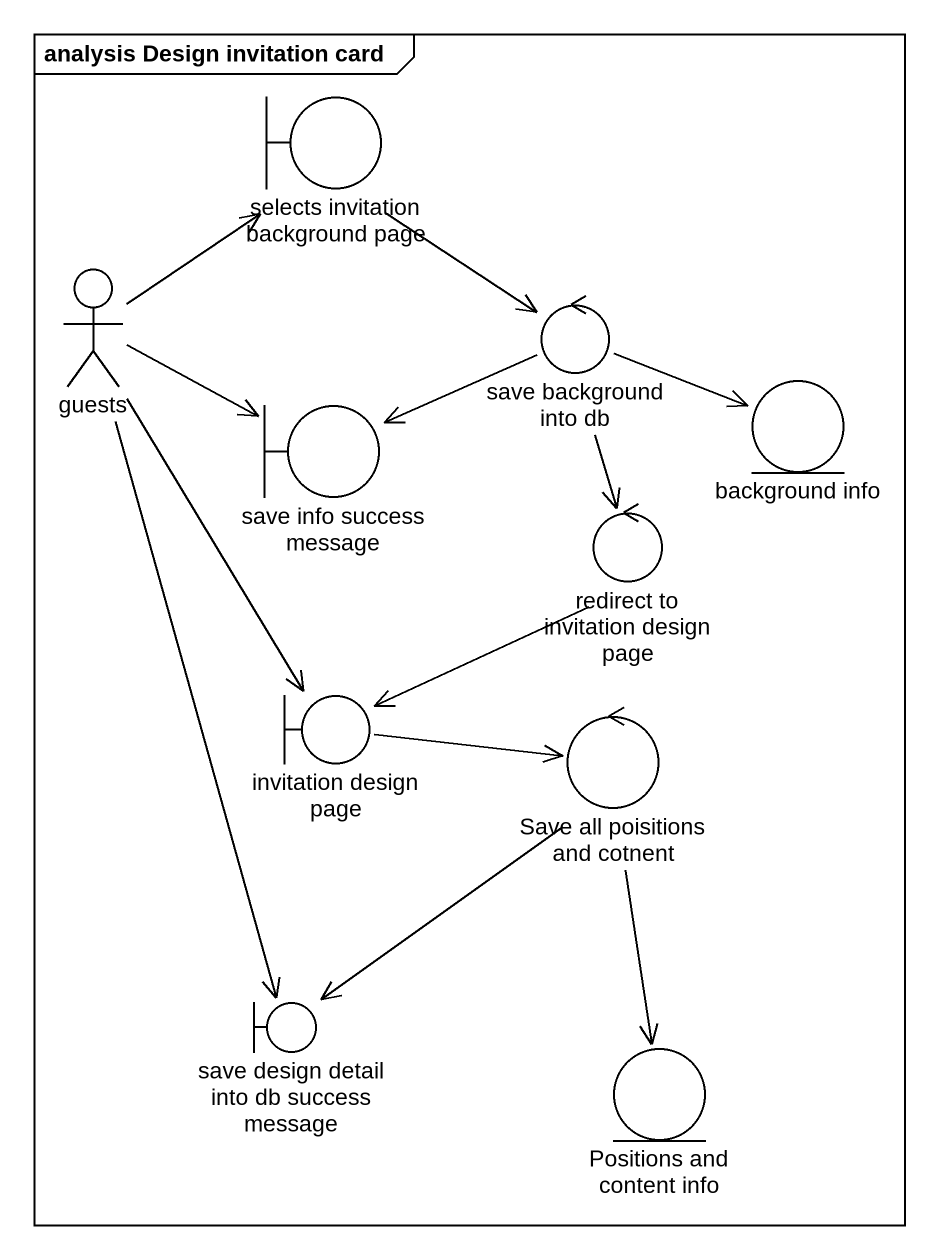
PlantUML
@startuml
mainframe analysis Design invitation card
boundary "selects invitation background page" as selects_invitation
actor guests
control "save background into db" as save_background_into_db
entity "background info" as background_info
boundary "save info success message" as save_info_success_message
control "redirect to invitation design page" as redirect_to_invitation
boundary "invitation design page" as invitation_design_page
control "Save all poisitions and cotnent" as Save_all_poisitions_and
boundary "save design detail into db success message" as save_design_detail_into_db
entity "Positions and content info" as Positions_and_content_info
selects_invitation --> save_background_into_db
guests -up-> selects_invitation
guests -right-> save_info_success_message
guests --> invitation_design_page
guests --> save_design_detail_into_db
save_background_into_db -right-> background_info
save_background_into_db -left-> save_info_success_message
save_background_into_db --> redirect_to_invitation
redirect_to_invitation -left-> invitation_design_page
invitation_design_page -right-> Save_all_poisitions_and
Save_all_poisitions_and --> save_design_detail_into_db
Save_all_poisitions_and --> Positions_and_content_info
@enduml
